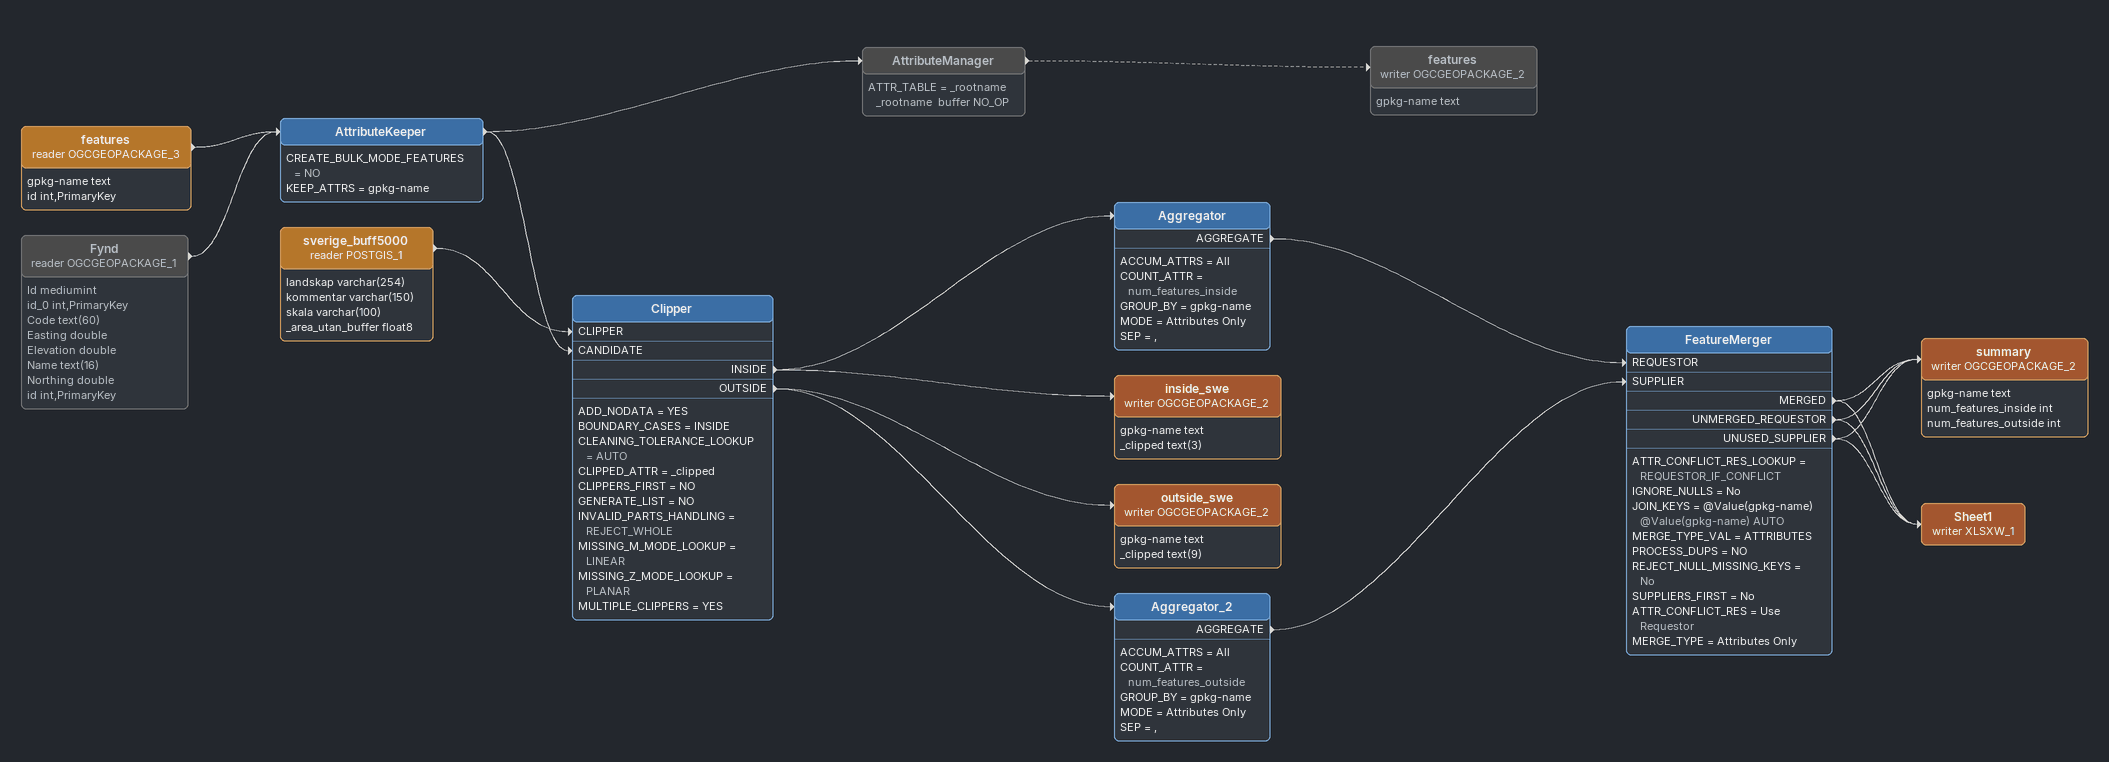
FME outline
features (reader OGCGEOPACKAGE_3)
    attributes: gpkg-name text, id int,PrimaryKey
    -> AttributeKeeper
Fynd (reader OGCGEOPACKAGE_1) [off]
    attributes: Id mediumint, id_0 int,PrimaryKey, Code text(60), Easting double, Elevation double, Name text(16), Northing double, id int,PrimaryKey
    -> AttributeKeeper
AttributeKeeper
    CREATE_BULK_MODE_FEATURES = NO
    KEEP_ATTRS = gpkg-name
    -> Clipper [CANDIDATE]
    -> AttributeManager
AttributeManager [off]
    ATTR_TABLE = _rootname _rootname  buffer NO_OP
    -> features (writer OGCGEOPACKAGE_2) [off]
features (writer OGCGEOPACKAGE_2) [off]
    attributes: gpkg-name text
sverige_buff5000 (reader POSTGIS_1)
    attributes: landskap varchar(254), kommentar varchar(150), skala varchar(100), _area_utan_buffer float8
    -> Clipper [CLIPPER]
Clipper
    ADD_NODATA = YES
    BOUNDARY_CASES = INSIDE
    CLEANING_TOLERANCE_LOOKUP = AUTO
    CLIPPED_ATTR = _clipped
    CLIPPERS_FIRST = NO
    GENERATE_LIST = NO
    INVALID_PARTS_HANDLING = REJECT_WHOLE
    MISSING_M_MODE_LOOKUP = LINEAR
    MISSING_Z_MODE_LOOKUP = PLANAR
    MULTIPLE_CLIPPERS = YES
    INSIDE -> inside_swe (writer OGCGEOPACKAGE_2)
    INSIDE -> Aggregator
    OUTSIDE -> outside_swe (writer OGCGEOPACKAGE_2)
    OUTSIDE -> Aggregator_2
Aggregator
    ACCUM_ATTRS = All
    COUNT_ATTR = num_features_inside
    GROUP_BY = gpkg-name
    MODE = Attributes Only
    SEP = ,
    AGGREGATE -> FeatureMerger [REQUESTOR]
inside_swe (writer OGCGEOPACKAGE_2)
    attributes: gpkg-name text, _clipped text(3)
outside_swe (writer OGCGEOPACKAGE_2)
    attributes: gpkg-name text, _clipped text(9)
Aggregator_2
    ACCUM_ATTRS = All
    COUNT_ATTR = num_features_outside
    GROUP_BY = gpkg-name
    MODE = Attributes Only
    SEP = ,
    AGGREGATE -> FeatureMerger [SUPPLIER]
FeatureMerger
    ATTR_CONFLICT_RES_LOOKUP = REQUESTOR_IF_CONFLICT
    IGNORE_NULLS = No
    JOIN_KEYS = @Value(gpkg-name) @Value(gpkg-name) AUTO
    MERGE_TYPE_VAL = ATTRIBUTES
    PROCESS_DUPS = NO
    REJECT_NULL_MISSING_KEYS = No
    SUPPLIERS_FIRST = No
    ATTR_CONFLICT_RES = Use Requestor
    MERGE_TYPE = Attributes Only
    MERGED -> summary (writer OGCGEOPACKAGE_2)
    MERGED -> Sheet1 (writer XLSXW_1)
    UNMERGED_REQUESTOR -> summary (writer OGCGEOPACKAGE_2)
    UNMERGED_REQUESTOR -> Sheet1 (writer XLSXW_1)
    UNUSED_SUPPLIER -> summary (writer OGCGEOPACKAGE_2)
    UNUSED_SUPPLIER -> Sheet1 (writer XLSXW_1)
summary (writer OGCGEOPACKAGE_2)
    attributes: gpkg-name text, num_features_inside int, num_features_outside int
Sheet1 (writer XLSXW_1)
